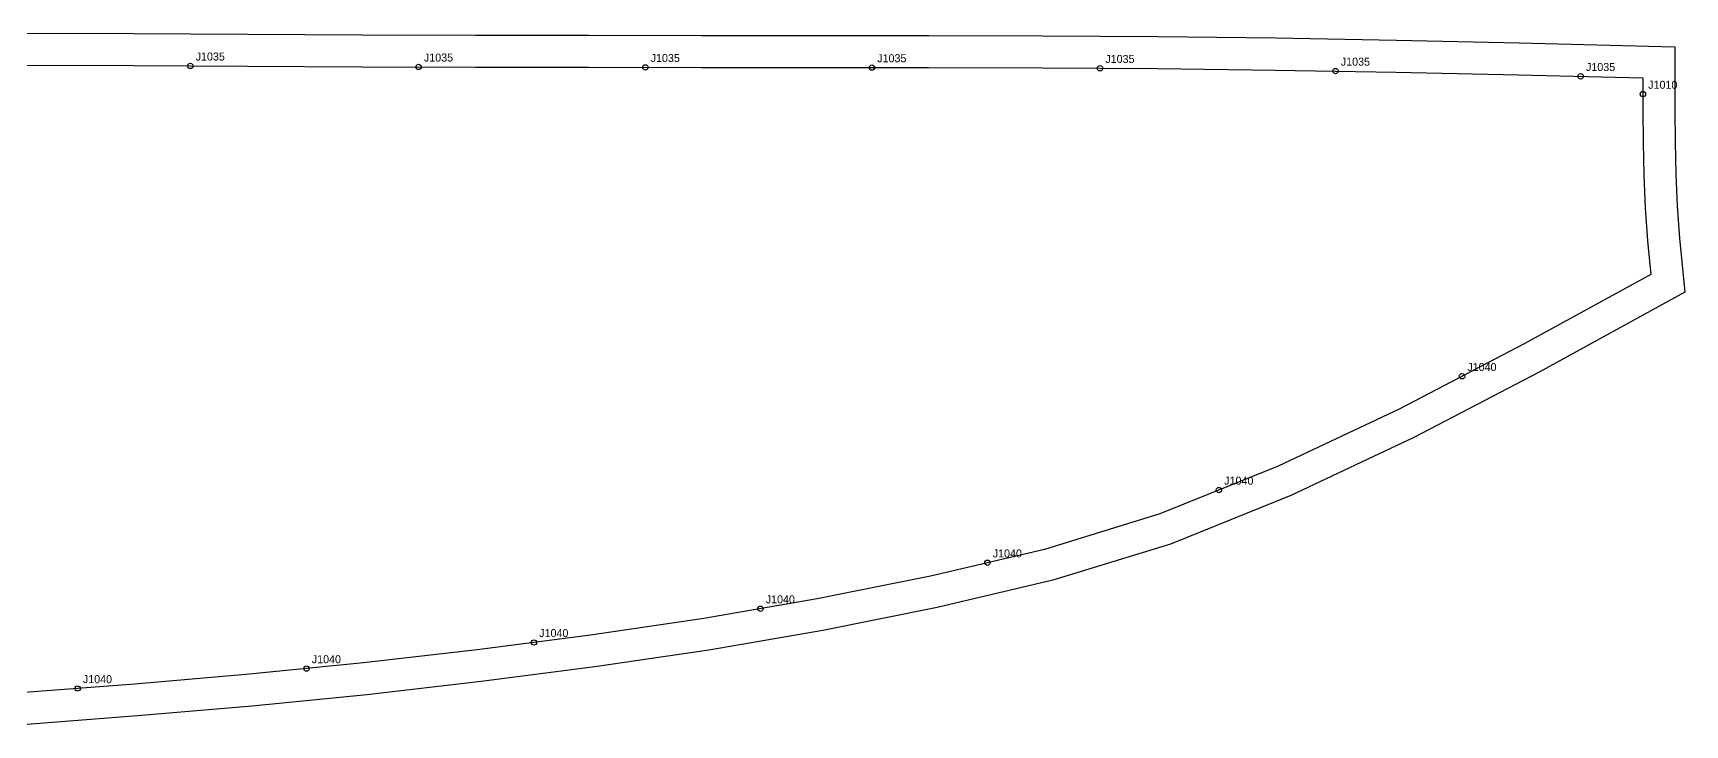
# Model space of a CAD drawing. Header units: millimetres. Extents: x -12 to 1394, y -276 to 17.
# Drawn here: x 774 to 1394, y -242 to 17 of the extents above; entities that cross this region are included whole.
import ezdxf

# ---------------------------------------------------------------- set-up
doc = ezdxf.new("R2010")
doc.units = ezdxf.units.MM
for name, color, linetype in [('CUT', 1, 'Continuous'), ('LABEL', 7, 'Continuous'), ('NOTCH', 2, 'Continuous'), ('SEW', 5, 'Continuous')]:
    doc.layers.add(name, color=color, linetype=linetype)

msp = doc.modelspace()

# ---------------------------------------------------------------- linework, layer by layer
at = {"layer": 'CUT'}
msp.add_lwpolyline([(768.82, 16.83), (811.76, 16.63), (854.72, 16.42), (897.52, 16.22), (940.1, 16.08), (982.57, 16), (1025.02, 15.96), (1067.48, 15.93), (1110.03, 15.88), (1152.73, 15.77), (1195.94, 15.5), (1240.15, 14.99), (1285.37, 14.23), (1331.46, 13.23), (1389.83, 11.69), (1389.8, -12.03), (1389.92, -24), (1390.21, -35.98), (1390.72, -48), (1391.51, -60.03), (1393.59, -80.28), (1338.98, -110.21), (1291.98, -134.63), (1245.85, -156.41), (1200.65, -174.59), (1156.53, -188.15), (1113.26, -198.32), (1070.37, -206.94), (1027.6, -214.28), (984.9, -220.58), (942.21, -226.1), (899.42, -231.03), (856.42, -235.27), (813.35, -238.96), (770.35, -242.33)], dxfattribs=at)
at = {"layer": 'NOTCH'}
for centre in [(833.18, 4.53), (918.77, 4.15), (1003.79, 3.98), (1088.74, 3.9), (1174.26, 3.63), (1262.56, 2.61), (1354.49, 0.62), (1377.81, -6.04), (1309.99, -111.75), (1218.84, -154.34), (1132.05, -181.58), (1046.94, -198.78), (962, -211.44), (876.73, -221.21), (790.9, -228.68)]:
    msp.add_circle(centre, 1, dxfattribs=at)
at = {"layer": 'SEW'}
msp.add_lwpolyline([(768.77, 4.83), (811.71, 4.63), (854.66, 4.42), (897.47, 4.22), (940.07, 4.08), (982.56, 4), (1025.01, 3.96), (1067.48, 3.93), (1110, 3.88), (1152.67, 3.77), (1195.84, 3.5), (1239.98, 2.99), (1285.14, 2.23), (1331.17, 1.23), (1377.82, 0), (1377.8, -12.09), (1377.92, -24.2), (1378.22, -36.38), (1378.73, -48.65), (1379.55, -61.04), (1380.84, -73.59), (1333.33, -99.62), (1286.65, -123.88), (1241.04, -145.41), (1196.64, -163.26), (1153.39, -176.56), (1110.7, -186.6), (1068.17, -195.14), (1025.71, -202.43), (983.25, -208.7), (940.76, -214.19), (898.15, -219.1), (855.32, -223.32), (812.37, -227), (769.43, -230.36)], dxfattribs=at)

# ---------------------------------------------------------------- texts
at = {"layer": 'LABEL'}
for s, p in [('J1035', (835.18, 6.53)), ('J1035', (920.77, 6.15)), ('J1035', (1005.79, 5.98)), ('J1035', (1090.74, 5.9)), ('J1035', (1176.26, 5.63)), ('J1035', (1264.56, 4.61)), ('J1035', (1356.49, 2.62)), ('J1010', (1379.81, -4.04)), ('J1040', (1311.99, -109.75)), ('J1040', (1220.84, -152.34)), ('J1040', (1134.05, -179.58)), ('J1040', (1048.94, -196.78)), ('J1040', (964, -209.44)), ('J1040', (878.73, -219.21)), ('J1040', (792.9, -226.68))]:
    msp.add_text(s, height=3, dxfattribs=at).set_placement(p)

doc.saveas('drawing.dxf')
